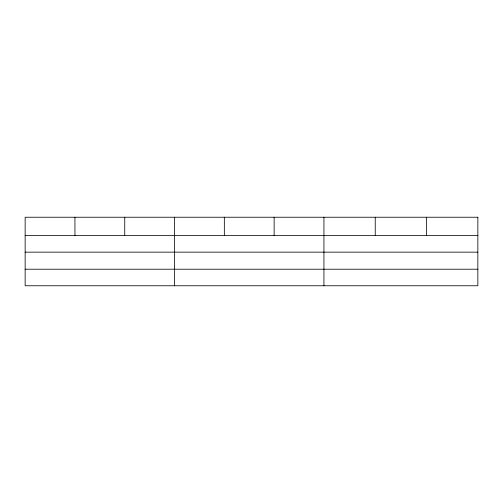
<?xml version="1.0" encoding="UTF-8"?>
<svg xmlns="http://www.w3.org/2000/svg" width="503" height="503" viewBox="0 0 503 503"><rect width="100%" height="100%" fill="white"/><g stroke="black" fill="none" stroke-linecap="round" stroke-linejoin="round"><path stroke-width="0.75" d="M25.15 235.599L477.85 235.599M25.15 252.154L477.85 252.154M25.15 269.212L477.85 269.212M426.544 217.239L426.544 235.599M375.238 217.239L375.238 235.599M323.932 217.239L323.932 285.761M274.135 217.239L274.135 235.599M224.338 217.239L224.338 235.599M174.541 217.239L174.541 285.761M124.744 217.239L124.744 235.599M74.947 217.239L74.947 235.599M477.85 217.239L25.15 217.239L25.15 285.761L477.85 285.761L477.85 217.239"/></g></svg>
